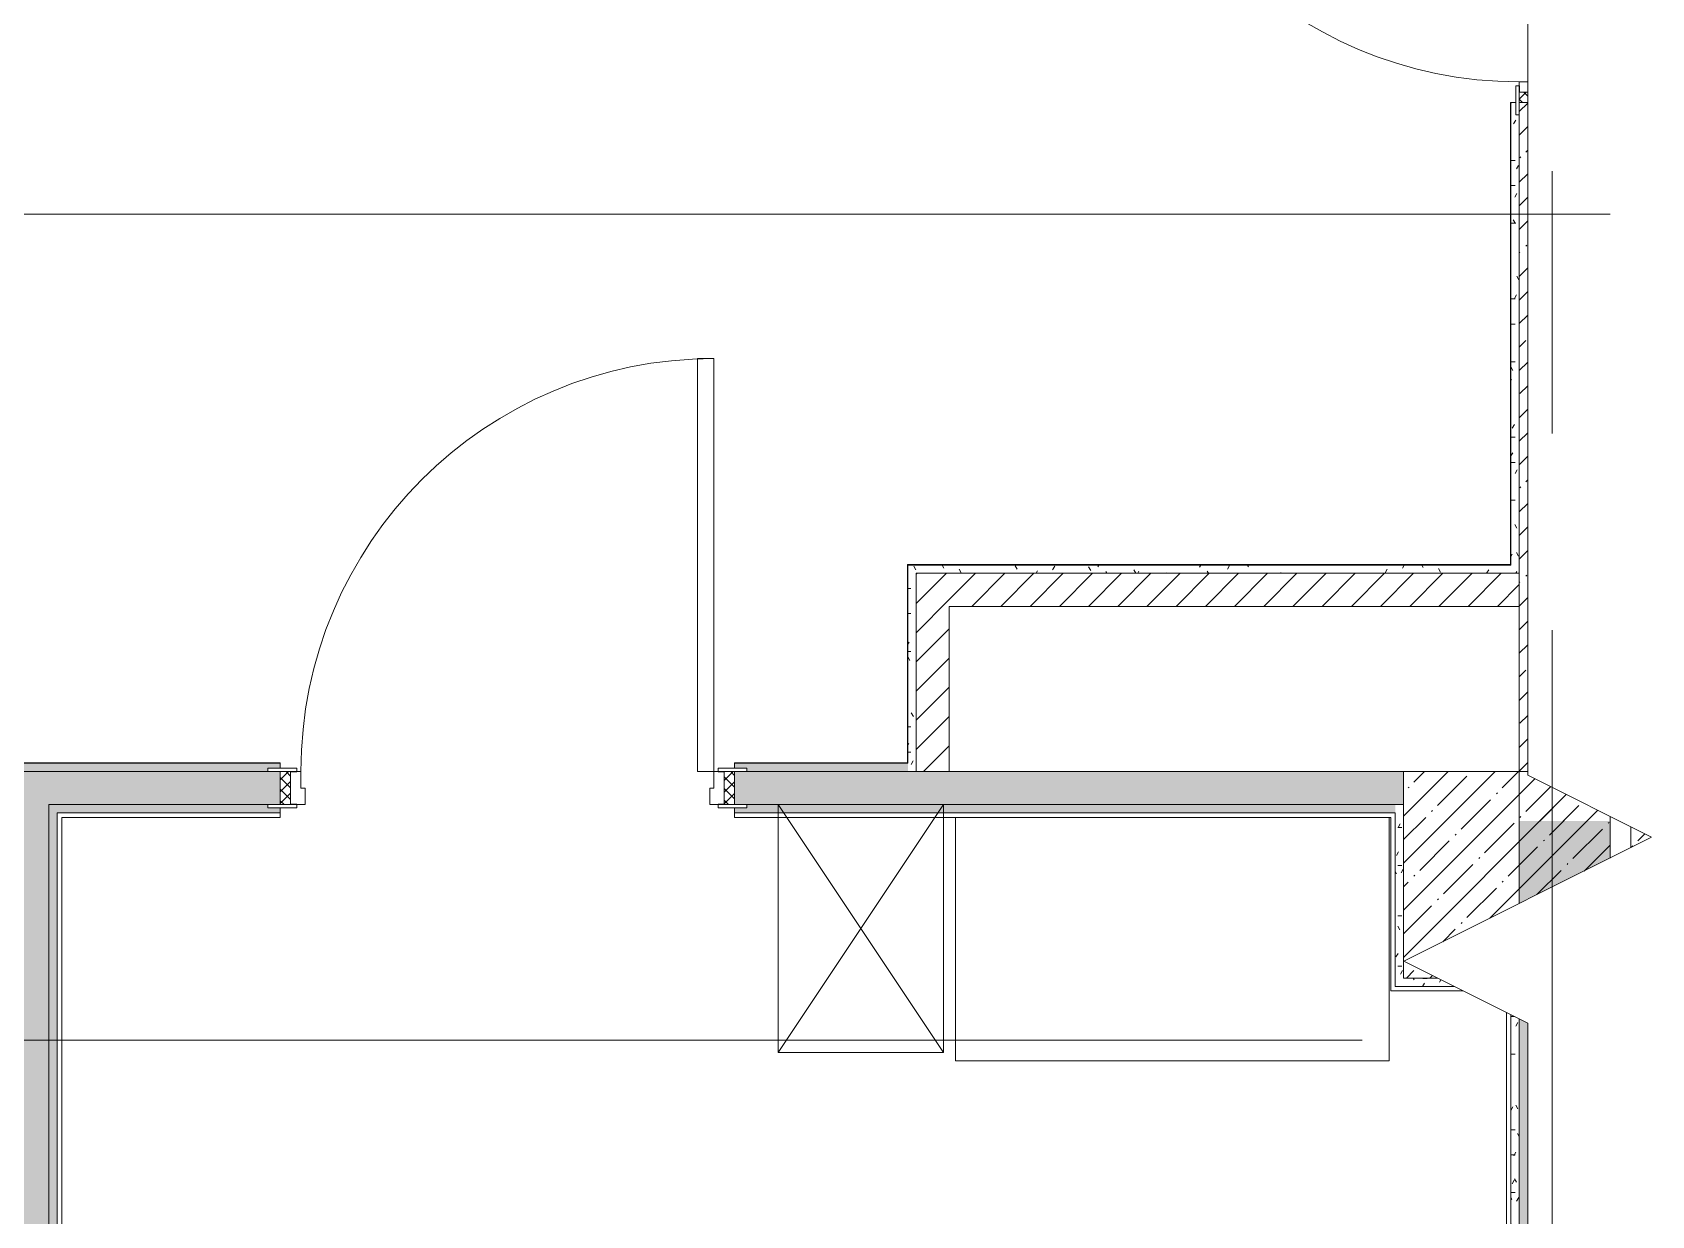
# Model space of a CAD drawing. Header units: millimetres. Extents: x 35147 to 231677, y -8553 to 29000.
# Drawn here: x 80880 to 84801, y 14575 to 17440 of the extents above; entities that cross this region are included whole.
import ezdxf

# ---------------------------------------------------------------- set-up
doc = ezdxf.new("R2010")
doc.units = ezdxf.units.MM
doc.linetypes.add('Осевая', pattern=[3175, 635, -476.25, 1587.5, -476.25])
for name, color, linetype, lineweight in [('A-DETL-GENF', 7, 'Continuous', 9), ('A-DOOR', 7, 'Continuous', 9), ('A-DOOR-1', 7, 'Continuous', 13), ('A-DOOR-FRAM', 7, 'Continuous', 13), ('A-DOOR-FRAM-1', 7, 'Continuous', 9), ('A-WALL', 7, 'Continuous', 9), ('I-WALL', 7, 'Continuous', 9), ('S-COLS', 7, 'Continuous', 9), ('Оси', 7, 'Continuous', 9), ('Оси-2', 7, 'Осевая', 9)]:
    doc.layers.add(name, color=color, linetype=linetype, lineweight=lineweight)
for name, color, linetype, lineweight, true_color in [('A-WALL-1', 7, 'Continuous', 9, 0x3c3c3c), ('A-WALL-FNSH-1', 7, 'Continuous', 9, 0x3c3c3c), ('I-FURN-1', 7, 'Continuous', 9, 0xf0f0f0)]:
    doc.layers.add(name, color=color, linetype=linetype, lineweight=lineweight, true_color=true_color)
pattern_1 = [(45, (0, 0), (-57.02463, 57.02463), []), (45, (57.025, 0), (-57.02463, 57.02463), [100.806, -20.161, 3.353, -16.808])]
pattern_2 = [(135, (0, 0), (-75.43415, -75.43415), [106.68, -17.78, 3.556, -17.78]), (135, (0, 75.39), (-75.43415, -75.43415), []), (50, (0, 0), (127.52922, -11.15758), [13.335, -146.685]), (355, (0, 0), (-24.66966, 133.74002), [10.668, -117.348]), (100.451, (10.63, -0.93), (102.85973, 122.58178), [11.333, -124.663]), (46.184, (0, 35.56), (189.75516, -29.43036), [20.002, -220.027]), (96.636, (15.81, 33.1), (166.1822, 173.1996), [17, -186.995]), (351.184, (0, 35.56), (166.18393, 173.19757), [16.002, -176.022]), (21, (17.78, 26.67), (106.13027, -71.58603), [13.335, -146.685]), (326, (17.78, 26.67), (43.26188, 128.93175), [10.668, -117.348]), (71.451, (26.62, 20.7), (149.39198, 57.34505), [11.333, -124.663]), (37.5, (0, 0), (2.162228, 59.188357), [3.353, -112.573, 3.353, -115.773, -117.792]), (37.5, (0, 0), (2.162228, 59.188357), [-235.052, 3.353, -114.44]), (7.5, (0, 0), (46.773857, 70.126152), [3.353, -64.567, 3.353, -109.906, -44.894]), (7.5, (0, 0), (46.773857, 70.126152), [-181.178, 3.353, -41.542]), (327.5, (-39.65, 0), (94.91367, -4.010093), [3.353, -41.097, 3.353, -135.331, -184.023]), (327.5, (-39.65, 0), (94.91367, -4.010093), [-183.134, 3.353, -180.67]), (317.5, (-57.43, 0), (103.69057, 17.79882), [3.353, -54.432, 3.353, -88.748, -130.683]), (317.5, (-57.43, 0), (103.69057, 17.79882), [-149.885, 3.353, -127.33])]
pattern_3 = [(45, (0, 0), (-35.35534, 35.35534), [])]
pattern_4 = [(0, (0, 0), (121.92, 30.48), [10.058, -81.382, 10.058, -81.382, -487.68]), (0, (0, 0), (121.92, 30.48), [-182.88, 10.058, -172.822, 10.058, -81.382, -213.36]), (0, (0, 0), (121.92, 30.48), [-457.2, 10.058, -50.902, 10.058, -142.342]), (120, (45.72, 15.24), (-87.356454, 90.345817), [10.058, -81.382, 10.058, -81.382, -487.68]), (120, (45.72, 15.24), (-87.356454, 90.345817), [-182.88, 10.058, -172.822, 10.058, -81.382, -213.36]), (120, (45.72, 15.24), (-87.356454, 90.345817), [-457.2, 10.058, -50.902, 10.058, -142.342]), (240, (60.96, 76.2), (-34.563546, -120.825817), [10.058, -81.382, 10.058, -81.382, -487.68]), (240, (60.96, 76.2), (-34.563546, -120.825817), [-182.88, 10.058, -172.822, 10.058, -81.382, -213.36]), (240, (60.96, 76.2), (-34.563546, -120.825817), [-457.2, 10.058, -50.902, 10.058, -142.342])]

# ---------------------------------------------------------------- blocks, each defined once
blk = doc.blocks.new('110_Дверь_СКБ_1Ст_Внутренняя1 - Д-4 _л_ 1100x2100h_су мгн-32399982-План размещения напольных электротехнических лючков и розеток 2 этажа в осях 12-23')
at = {"layer": 'A-DOOR'}
h = blk.add_hatch(dxfattribs=at)
h.set_pattern_fill('FP_36', color=256, style=0, pattern_type=2)
h.set_pattern_definition([(135, (1751.41, 174.685), (-14.14214, -14.14214), []), (225, (1751.41, 174.685), (14.14214, -14.14214), [])])
h.paths.add_polyline_path([(537.5, 89.3), (562.5, 89.3), (562.5, 110), (537.5, 110)])
at = {"layer": 'A-DOOR-FRAM-1'}
h = blk.add_hatch(dxfattribs=at)
h.set_pattern_fill('FP_37', color=256, style=0, pattern_type=2)
h.set_pattern_definition([(45, (-371.384, 174.685), (-14.1421, 14.1421), []), (135, (-371.384, 174.685), (-14.1421, -14.1421), [])])
h.paths.add_polyline_path([(-537.5, 89.3), (-512.5, 89.3), (-512.5, 110), (-537.5, 110)])
at = {"layer": 'A-DOOR'}
blk.add_arc((512.5, 110), 1000, 90, 180, dxfattribs=at)
at = {"layer": 'A-DOOR-1'}
for p, q in [((512.5, 1110), (472.5, 1110)), ((472.5, 1110), (472.5, 110)), ((512.5, 110), (512.5, 1110)), ((472.5, 110), (512.5, 110))]:
    blk.add_line(p, q, dxfattribs=at)
at = {"layer": 'A-DOOR-FRAM'}
for p, q in [((-497.5, 118), (-567.5, 118)), ((-567.5, 118), (-567.5, 110)), ((-497.5, 110), (-497.5, 118)), ((592.5, 118), (522.5, 118)), ((522.5, 118), (522.5, 110)), ((592.5, 110), (592.5, 118)), ((-567.5, 110), (-497.5, 110)), ((-512.5, 110), (-537.5, 110)), ((-537.5, 110), (-537.5, 89.3)), ((-487.5, 110), (-512.5, 110)), ((-512.5, 110), (-512.5, 89.3)), ((-512.5, 89.3), (-512.5, 110)), ((-497.5, 110), (-512.5, 110)), ((-512.5, 110), (-512.5, 109)), ((-512.5, 109), (-497.5, 109)), ((-497.5, 109), (-497.5, 110)), ((-487.5, 89.3), (-487.5, 110)), ((512.5, 110), (512.5, 89.3)), ((537.5, 110), (512.5, 110)), ((537.5, 110), (522.5, 110)), ((522.5, 110), (522.5, 109)), ((522.5, 110), (592.5, 110)), ((522.5, 109), (537.5, 109)), ((537.5, 89.3), (537.5, 110)), ((562.5, 110), (537.5, 110)), ((537.5, 110), (537.5, 89.3)), ((537.5, 109), (537.5, 110)), ((562.5, 89.3), (562.5, 110))]:
    blk.add_line(p, q, dxfattribs=at)
blk = doc.blocks.new('110_Дверь_СКБ_1Ст_Внутренняя1 - Д-4 _л_ 1100x2100h_су мгн-32399984-План размещения напольных электротехнических лючков и розеток 2 этажа в осях 12-23')
at = {"layer": 'A-DOOR'}
h = blk.add_hatch(dxfattribs=at)
h.set_pattern_fill('FP_38', color=256, style=0, pattern_type=2)
h.set_pattern_definition([(135, (1751.41, 104.685), (-14.14214, -14.14214), []), (225, (1751.41, 104.685), (14.14214, -14.14214), [])])
h.paths.add_polyline_path([(562.5, -40), (562.5, 40), (537.5, 40), (537.5, -40)])
at = {"layer": 'A-DOOR-FRAM-1'}
h = blk.add_hatch(dxfattribs=at)
h.set_pattern_fill('FP_39', color=256, style=0, pattern_type=2)
h.set_pattern_definition([(45, (-371.384, 104.685), (-14.1421, 14.1421), []), (135, (-371.384, 104.685), (-14.1421, -14.1421), [])])
h.paths.add_polyline_path([(-512.5, -40), (-512.5, 40), (-537.5, 40), (-537.5, -40)])
at = {"layer": 'A-DOOR'}
blk.add_arc((512.5, 40), 1000, 90, 180, dxfattribs=at)
at = {"layer": 'A-DOOR-1'}
for p, q in [((512.5, 1040), (472.5, 1040)), ((472.5, 1040), (472.5, 40)), ((512.5, 40), (512.5, 1040)), ((472.5, 40), (512.5, 40))]:
    blk.add_line(p, q, dxfattribs=at)
at = {"layer": 'A-DOOR-FRAM'}
for p, q in [((-497.5, 48), (-567.5, 48)), ((-567.5, 48), (-567.5, 40)), ((-567.5, 40), (-497.5, 40)), ((-512.5, 40), (-537.5, 40)), ((-537.5, 40), (-537.5, -40)), ((-487.5, 40), (-512.5, 40)), ((-512.5, 40), (-512.5, -40)), ((-512.5, -40), (-512.5, 40)), ((-497.5, 40), (-512.5, 40)), ((-512.5, 40), (-512.5, 39)), ((-497.5, 40), (-497.5, 48)), ((-497.5, 39), (-497.5, 40)), ((-487.5, 0), (-487.5, 40)), ((512.5, 40), (512.5, 0)), ((537.5, 40), (512.5, 40)), ((592.5, 48), (522.5, 48)), ((522.5, 48), (522.5, 40)), ((537.5, 40), (522.5, 40)), ((522.5, 40), (522.5, 39)), ((522.5, 40), (592.5, 40)), ((537.5, -40), (537.5, 40)), ((562.5, 40), (537.5, 40)), ((537.5, 40), (537.5, -40)), ((537.5, 39), (537.5, 40)), ((562.5, -40), (562.5, 40)), ((592.5, 40), (592.5, 48)), ((-512.5, 39), (-497.5, 39)), ((-477.5, 0), (-487.5, 0)), ((-477.5, -40), (-477.5, 0)), ((512.5, 0), (502.5, 0)), ((502.5, 0), (502.5, -40)), ((522.5, 39), (537.5, 39)), ((-497.5, -39), (-512.5, -39)), ((-512.5, -39), (-512.5, -40)), ((-497.5, -40), (-497.5, -39)), ((537.5, -39), (522.5, -39)), ((522.5, -39), (522.5, -40)), ((537.5, -40), (537.5, -39)), ((-497.5, -40), (-567.5, -40)), ((-567.5, -40), (-567.5, -48)), ((-567.5, -48), (-497.5, -48)), ((-537.5, -40), (-512.5, -40)), ((-512.5, -40), (-477.5, -40)), ((-512.5, -40), (-497.5, -40)), ((-497.5, -48), (-497.5, -40)), ((502.5, -40), (537.5, -40)), ((522.5, -40), (537.5, -40)), ((592.5, -40), (522.5, -40)), ((522.5, -40), (522.5, -48)), ((522.5, -48), (592.5, -48)), ((537.5, -40), (562.5, -40)), ((592.5, -48), (592.5, -40))]:
    blk.add_line(p, q, dxfattribs=at)
blk = doc.blocks.new('Шкаф параметрический - 1_149-26338882-План размещения напольных электротехнических лючков и розеток 2 этажа в осях 12-23')
at = {"layer": 'I-FURN-1'}
for p, q in [((0, 0), (400, -600)), ((0, -600), (400, 0)), ((400, 0), (0, 0)), ((0, 0), (0, -600)), ((400, -600), (400, 0)), ((0, -600), (0, -31)), ((400, -31), (400, -600)), ((0, -600), (400, -600)), ((400, -600), (0, -600))]:
    blk.add_line(p, q, dxfattribs=at)
blk = doc.blocks.new('DET_L_Линия разрыва - М100-30654842-План размещения напольных электротехнических лючков и розеток 2 этажа в осях 12-23')
at = {"layer": 'A-DETL-GENF'}
for p, q in [((11889.9, 300), (11739.9, 0)), ((12189.9, -300), (11889.9, 300)), ((11739.9, 0), (0, 0)), ((12339.9, 0), (12189.9, -300)), ((24079.7, 0), (12339.9, 0))]:
    blk.add_line(p, q, dxfattribs=at)

msp = doc.modelspace()

# ---------------------------------------------------------------- hatches: boundary and pattern name
at = {"layer": 'I-WALL'}
h = msp.add_hatch(dxfattribs=at)
h.set_pattern_fill('FP_17', color=256, style=0, pattern_type=2)
h.set_pattern_definition(pattern_1)
h.paths.add_polyline_path([(84480, 15330.6), (84700, 15440.6), (84700, 15530), (84480, 15530), (84480, 15390.6)])
h.paths.add_polyline_path([(84500.7, 18570), (84500.7, 18600), (84480, 18600), (84480, 18570)])
h.paths.add_polyline_path([(84500.7, 19100), (84500.7, 22700), (84480, 22700), (84480, 19100), (84488.5, 19100)])
h.paths.add_polyline_path([(84480, 23200), (84500.7, 23200), (84500.7, 26600), (84480, 26600), (84480, 24655.7)])
h = msp.add_hatch(dxfattribs=at)
h.set_pattern_fill('FP_58', color=256, style=0, pattern_type=2)
h.set_pattern_definition(pattern_4)
h.paths.add_polyline_path([(84460, 16150), (84480, 16150), (84479.5, 17240), (84472, 17240), (84472, 17270), (84460, 17270), (84460, 16151)])
h.paths.add_polyline_path([(84472, 18370), (84472, 18400), (84480, 18400), (84480, 18600), (84460, 18600), (84460, 18370)])
h = msp.add_hatch(dxfattribs=at)
h.set_pattern_fill('FP_17', color=256, style=0, pattern_type=2)
h.set_pattern_definition(pattern_1)
h.paths.add_polyline_path([(84500.7, 15530), (84700, 15530), (84700, 15541.2), (84500.7, 15640.9), (84500.7, 17270), (84480, 17270), (84480, 15530)])
h.paths.add_polyline_path([(84500.7, 18370), (84500.7, 18570), (84480, 18570), (84480, 18370)])
h = msp.add_hatch(dxfattribs=at)
h.set_pattern_fill('FP_58', color=256, style=0, pattern_type=2)
h.set_pattern_definition(pattern_4)
h.paths.add_polyline_path([(83020, 15650), (83020, 16150), (83000, 16150), (83000, 15650)])
h = msp.add_hatch(dxfattribs=at)
h.set_pattern_fill('FP_58', color=256, style=0, pattern_type=2)
h.set_pattern_definition(pattern_4)
h.paths.add_polyline_path([(84480, 16130), (84480, 16150), (83020, 16150), (83020, 16130), (83403.8, 16130)])
h = msp.add_hatch(dxfattribs=at)
h.set_pattern_fill('FP_22', color=256, style=0, pattern_type=2)
h.set_pattern_definition(pattern_3)
h.paths.add_polyline_path([(83100, 15650), (83100, 16130), (83020, 16130), (83020, 15650)])
h = msp.add_hatch(dxfattribs=at)
h.set_pattern_fill('FP_22', color=256, style=0, pattern_type=2)
h.set_pattern_definition(pattern_3)
h.paths.add_polyline_path([(84480, 16050), (84480, 16130), (83100, 16130), (83100, 16050), (83403.8, 16050)])
h = msp.add_hatch(dxfattribs=at)
h.set_pattern_fill('FP_58', color=256, style=0, pattern_type=2)
h.set_pattern_definition(pattern_4)
h.paths.add_polyline_path([(83000, 15650), (83000, 15670), (82580, 15670), (82580, 15658), (82610, 15658), (82610, 15650)])
h.paths.add_polyline_path([(81450, 15650), (81450, 15658), (81480, 15658), (81480, 15670), (78580, 15670), (78580, 15658), (78610, 15658), (78610, 15650), (80492.3, 15650)])
h.paths.add_polyline_path([(77450, 15650), (77450, 15658), (77480, 15658), (77480, 15670), (77124.8, 15670), (77124.8, 15658), (77154.8, 15658), (77154.8, 15650)])
h.paths.add_polyline_path([(75560, 15650), (75994.8, 15650), (75994.8, 15658), (76024.8, 15658), (76024.8, 15670), (73540, 15670), (73540, 15650), (74040, 15650)])
h = msp.add_hatch(dxfattribs=at)
h.set_pattern_fill('FP_27', color=256, style=0, pattern_type=2)
h.set_pattern_definition(pattern_2)
h.paths.add_polyline_path([(84180, 15570), (84200, 15570), (84200, 15650), (82580, 15650), (82580, 15570), (83403.8, 15570)])
h.paths.add_polyline_path([(81450, 15570), (81480, 15570), (81480, 15650), (79080, 15650), (79080, 15570), (80919.8, 15570)])
h.paths.add_polyline_path([(77124.8, 15570), (77480, 15570), (77480, 15650), (77124.8, 15650)])
h.paths.add_polyline_path([(75994.8, 15570), (76024.8, 15570), (76024.8, 15650), (75560, 15650), (75560, 15570)])
h = msp.add_hatch(dxfattribs=at)
h.set_pattern_fill('FP_27', color=256, style=0, pattern_type=2)
h.set_pattern_definition(pattern_2)
h.paths.add_polyline_path([(80839.8, 12280), (80919.8, 12280), (80919.8, 15570), (80839.8, 15570), (80839.8, 12300)])
h = msp.add_hatch(dxfattribs=at)
h.set_pattern_fill('FP_58', color=256, style=0, pattern_type=2)
h.set_pattern_definition(pattern_4)
h.paths.add_polyline_path([(83403.8, 15550), (84180, 15550), (84180, 15570), (82610, 15570), (82610, 15562), (82580, 15562), (82580, 15550), (83086, 15550)])
h.paths.add_polyline_path([(81450, 15550), (81480, 15550), (81480, 15562), (81450, 15562), (81450, 15570), (80919.8, 15570), (80919.8, 15550), (80939.8, 15550)])
h = msp.add_hatch(dxfattribs=at)
h.set_pattern_fill('FP_58', color=256, style=0, pattern_type=2)
h.set_pattern_definition(pattern_4)
h.paths.add_polyline_path([(84200, 15150), (84200, 15570), (84180, 15570), (84180, 15150)])
h = msp.add_hatch(dxfattribs=at)
h.set_pattern_fill('FP_58', color=256, style=0, pattern_type=2)
h.set_pattern_definition(pattern_4)
h.paths.add_polyline_path([(80919.8, 12300), (80939.8, 12300), (80939.8, 15550), (80919.8, 15550), (80919.8, 13074.3)])
h = msp.add_hatch(dxfattribs=at)
h.set_pattern_fill('FP_17', color=256, style=0, pattern_type=2)
h.set_pattern_definition(pattern_1)
h.paths.add_polyline_path([(84750, 15465.6), (84800.7, 15490.9), (84750, 15516.2), (84750, 15490.9)])
h = msp.add_hatch(dxfattribs=at)
h.set_pattern_fill('FP_58', color=256, style=0, pattern_type=2)
h.set_pattern_definition(pattern_4)
h.paths.add_polyline_path([(84200.7, 15130), (84322.5, 15130), (84282.5, 15150), (84180, 15150), (84180, 15130)])
h = msp.add_hatch(dxfattribs=at)
h.set_pattern_fill('FP_58', color=256, style=0, pattern_type=2)
h.set_pattern_definition(pattern_4)
h.paths.add_polyline_path([(84460, 12300), (84480, 12300), (84480, 15051.3), (84460, 15061.2), (84460, 12311)])
h = msp.add_hatch(dxfattribs=at)
h.set_pattern_fill('FP_17', color=256, style=0, pattern_type=2)
h.set_pattern_definition(pattern_1)
h.paths.add_polyline_path([(84480, 4050), (84500.7, 4050), (84500.7, 10900), (84480, 10900), (84480, 4100)])
h.paths.add_polyline_path([(84480, 11550), (84500.7, 11550), (84500.7, 15040.9), (84480, 15051.2), (84480, 12200)])
at = {"layer": 'S-COLS'}
h = msp.add_hatch(dxfattribs=at)
h.set_pattern_fill('FP_17', color=256, style=0, pattern_type=2)
h.set_pattern_definition(pattern_1)
h.paths.add_polyline_path([(84200.7, 15150), (84282.5, 15150), (84200.7, 15190.9), (84700, 15440.6), (84700, 15541.2), (84500.7, 15640.9), (84500.7, 15650), (84200, 15650), (84200, 15150)])

# ---------------------------------------------------------------- linework, layer by layer
at = {"layer": 'A-WALL'}
for p, q in [((84460, 16150), (84460, 17270)), ((84480, 15330.6), (84480, 17240)), ((81450, 15650), (79080, 15650)), ((83000, 15650), (82610, 15650)), ((80919.8, 15570), (81450, 15570)), ((80919.8, 12280), (80919.8, 15570)), ((84200, 15570), (82610, 15570)), ((80939.8, 15550), (81480, 15550)), ((80939.8, 15550), (80939.8, 12300)), ((84460, 12300), (84460, 15061.2))]:
    msp.add_line(p, q, dxfattribs=at)
at = {"layer": 'A-WALL-1'}
for p, q in [((84472, 17270), (84460, 17270)), ((84460, 16150), (83000, 16150)), ((83020, 16130), (83020, 15650)), ((84480, 16130), (83020, 16130)), ((83100, 15650), (83100, 16050)), ((83100, 16050), (84480, 16050)), ((81480, 15670), (78580, 15670)), ((81480, 15658), (81480, 15670)), ((83000, 15670), (82580, 15670)), ((82580, 15670), (82580, 15658)), ((83000, 15671), (83000, 15670)), ((84200, 15650), (83000, 15650)), ((84200, 15150), (84200, 15650)), ((81480, 15550), (81480, 15562)), ((82580, 15562), (82580, 15550)), ((82580, 15550), (84180, 15550)), ((84180, 15550), (84180, 15539)), ((84700, 15440.6), (84700, 15541.2)), ((84750, 15516.2), (84750, 15465.6)), ((84282.5, 15150), (84200, 15150)), ((84180, 15130), (84322.5, 15130)), ((84480, 11550), (84480, 15051.2))]:
    msp.add_line(p, q, dxfattribs=at)
at = {"layer": 'A-WALL-FNSH-1'}
for p, q in [((84460, 17270), (84459, 17270)), ((84459, 17270), (84459, 16151)), ((82999, 16151), (82999, 15671)), ((84459, 16151), (82999, 16151)), ((83000, 15671), (83000, 16150)), ((81480, 15671), (78580, 15671)), ((81480, 15670), (81480, 15671)), ((82999, 15671), (82580, 15671)), ((82580, 15671), (82580, 15670)), ((80950.8, 15539), (81480, 15539)), ((80950.8, 12311), (80950.8, 15539)), ((81480, 15539), (81480, 15550)), ((82580, 15550), (82580, 15539)), ((82580, 15539), (84169, 15539)), ((84169, 15539), (84169, 15119)), ((84180, 15130), (84180, 15539)), ((84169, 15119), (84344.5, 15119)), ((84449, 15066.7), (84449, 12311))]:
    msp.add_line(p, q, dxfattribs=at)
at = {"layer": 'I-FURN-1'}
for p, q in [((83115, 15539), (83115, 14950)), ((83115, 14950), (83115, 15539)), ((84165, 14950), (84165, 15539)), ((84165, 15539), (84165, 14950)), ((83115, 14950), (84165, 14950)), ((84165, 14950), (83115, 14950))]:
    msp.add_line(p, q, dxfattribs=at)
at = {"layer": 'S-COLS'}
for p, q in [((84500.7, 15650), (84200, 15650)), ((84200, 15650), (84200, 15150)), ((84700, 15440.6), (84700, 15541.2)), ((84200, 15150), (84282.5, 15150))]:
    msp.add_line(p, q, dxfattribs=at)
at = {"layer": 'Оси'}
for p, q in [((82200, 17000), (84700, 17000)), ((81600, 15000), (84100, 15000))]:
    msp.add_line(p, q, dxfattribs=at)
at = {"layer": 'Оси-2'}
for p, q in [((84560, 593.7), (84560, 19415.1)), ((38446.8, 17000), (82200, 17000)), ((38446.8, 15000), (81600, 15000))]:
    msp.add_line(p, q, dxfattribs=at)

# ---------------------------------------------------------------- block references
at = {"layer": 'A-DETL-GENF', "rotation": 90.00000000000031}
msp.add_blockref('DET_L_Линия разрыва - М100-30654842-План размещения напольных электротехнических лючков и розеток 2 этажа в осях 12-23', (84500.7, 3301.1), dxfattribs=at)
at = {"layer": 'A-DOOR', "rotation": 89.9999999999999}
msp.add_blockref('110_Дверь_СКБ_1Ст_Внутренняя1 - Д-4 _л_ 1100x2100h_су мгн-32399982-План размещения напольных электротехнических лючков и розеток 2 этажа в осях 12-23', (84590, 17807.5), dxfattribs=at)
at = {"layer": 'A-DOOR'}
msp.add_blockref('110_Дверь_СКБ_1Ст_Внутренняя1 - Д-4 _л_ 1100x2100h_су мгн-32399984-План размещения напольных электротехнических лючков и розеток 2 этажа в осях 12-23', (82017.5, 15610), dxfattribs=at)
at = {"layer": 'I-FURN-1'}
msp.add_blockref('Шкаф параметрический - 1_149-26338882-План размещения напольных электротехнических лючков и розеток 2 этажа в осях 12-23', (82686, 15570), dxfattribs=at)

doc.saveas('drawing.dxf')
